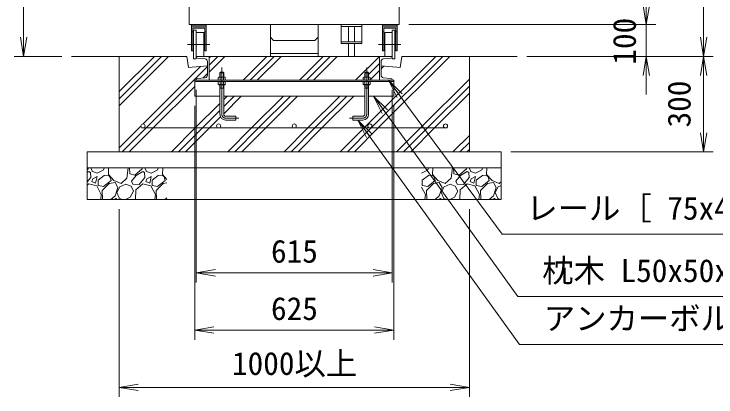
# Model space of a CAD drawing. Units: millimetres, scale not verified. Extents: x -6300 to 6300, y -4455 to 4455.
# Drawn here: x 2836 to 5040, y -1431 to -228 of the extents above; entities that cross this region are included whole.
import ezdxf
from ezdxf.enums import TextEntityAlignment as Align

# ---------------------------------------------------------------- set-up
doc = ezdxf.new("R2010")
doc.units = ezdxf.units.MM
doc.header["$LTSCALE"] = 30
doc.linetypes.add('USER1', pattern=[50.8, 31.75, -6.35, 6.35, -6.35])
for name, color, linetype, lineweight in [('0-0_D-STR-DIM', 7, 'Continuous', 9), ('0-1_0', 7, 'Continuous', 9), ('0-2_D-STR1', 1, 'Continuous', 18), ('0-3_D-BMK', 2, 'USER1', 13), ('0-4_D-STR3', 3, 'Continuous', 13), ('0-6_D-STR5', 3, 'Continuous', 18), ('0-7_D-STR-TXT', 7, 'Continuous', 9), ('0-8_D-STR4', 7, 'Continuous', 9), ('0-9_D-DCR-HCH', 7, 'Continuous', 9)]:
    doc.layers.add(name, color=color, linetype=linetype, lineweight=lineweight)
doc.styles.add('ＭＳ ゴシック', font='')
doc.styles.get('ＭＳ ゴシック').set_extended_font_data('MS Gothic')

# ---------------------------------------------------------------- blocks, each defined once
blk = doc.blocks.new('_Open')
at = {"layer": '0-1_0'}
blk.add_line((-30, 5), (0, 0), dxfattribs=at)
blk.add_lwpolyline([(-30, -5), (0, 0), (-30, 0)], dxfattribs=at)

msp = doc.modelspace()

# ---------------------------------------------------------------- linework, layer by layer
at = {"layer": '0-0_D-STR-DIM'}
for p, q in [((5001, 1079.07), (5001, -300.92)), ((2865.6, -300.92), (2865.6, 529.08)), ((4075.6, -260.92), (4851, -260.92)), ((4075.6, -260.92), (4851, -260.92)), ((4821, -260.92), (4821, -360.92)), ((2985.6, -360.92), (2835.6, -360.92)), ((4445.6, -360.92), (4851, -360.92)), ((4445.6, -360.92), (5031, -360.92)), ((4445.6, -360.92), (5031, -360.92)), ((4821, -420.92), (4821, -480.92)), ((5001, -420.92), (5001, -600.92)), ((3408.1, -465.92), (3408.1, -1070.92)), ((4023.1, -465.92), (4023.1, -1070.92)), ((3403.1, -515.92), (3403.1, -1250.92)), ((4028.1, -515.92), (4028.1, -1250.92)), ((4395.6, -660.92), (5031, -660.92)), ((3165.6, -840.92), (3165.6, -1430.92)), ((4265.6, -840.92), (4265.6, -1430.92)), ((3468.1, -1040.92), (3963.1, -1040.92)), ((3463.1, -1220.92), (3968.1, -1220.92)), ((3225.6, -1400.92), (4205.6, -1400.92))]:
    msp.add_line(p, q, dxfattribs=at)
at = {"layer": '0-2_D-STR1'}
for p, q in [((3385.6, -200.92), (3385.6, -260.92)), ((4045.6, -200.92), (4045.6, -260.92)), ((3385.6, -260.92), (4045.6, -260.92))]:
    msp.add_line(p, q, dxfattribs=at)
at = {"layer": '0-2_D-STR1', "color": 3}
for p, q in [((3408.1, -362.73), (3408.1, -360.92)), ((3435.79, -368.82), (3411.75, -366.71)), ((3983.1, -435.92), (3983.1, -360.92)), ((3983.1, -360.92), (4023.1, -360.92)), ((3995.4, -368.82), (4019.44, -366.71)), ((4023.1, -362.73), (4023.1, -360.92)), ((3988.1, -420.06), (3988.1, -376.79)), ((3403.1, -485.92), (3403.1, -435.92)), ((3408.1, -435.92), (3408.1, -434.12)), ((3982.6, -435.92), (4022.6, -435.92)), ((3995.4, -428.03), (4019.44, -430.14)), ((4023.1, -435.92), (4023.1, -434.12)), ((4028.1, -485.92), (4028.1, -435.92))]:
    msp.add_line(p, q, dxfattribs=at)
for centre, radius, start, end in [((3412.1, -362.73), 4, 180, 265), ((3435.1, -376.79), 8, 0, 85), ((3996.1, -376.79), 8, 95, 180), ((4019.1, -362.73), 4, 275, 0), ((3412.1, -434.12), 4, 95, 180), ((3996.1, -420.06), 8, 180, 265), ((4019.1, -434.12), 4, 0, 85)]:
    msp.add_arc(centre, radius, start, end, dxfattribs=at)
at = {"layer": '0-3_D-BMK'}
for p, q in [((3450.51, -323.42), (3380.68, -323.42)), ((3380.68, -323.42), (3450.51, -323.42)), ((3980.68, -323.42), (4050.51, -323.42)), ((4050.51, -323.42), (3980.68, -323.42)), ((3488.1, -395.92), (3488.1, -542.92)), ((3943.1, -395.92), (3943.1, -542.92))]:
    msp.add_line(p, q, dxfattribs=at)
for points in [[(3532.1, -554.92), (3542.1, -554.92), (3500.1, -554.92)], [(3899.1, -554.92), (3889.1, -554.92), (3931.1, -554.92)]]:
    msp.add_lwpolyline(points, dxfattribs=at)
for centre, start, end in [((3500.1, -542.92), 180, 270), ((3931.1, -542.92), 270, 0)]:
    msp.add_arc(centre, 12, start, end, dxfattribs=at)
at = {"layer": '0-4_D-STR3'}
for p, q in [((3392.6, -260.92), (3392.6, -263.92)), ((3438.6, -260.92), (3392.6, -260.92)), ((3438.6, -262.42), (3392.6, -262.42)), ((3392.6, -263.92), (3392.6, -268.42)), ((3438.6, -260.92), (3438.6, -263.92)), ((3438.6, -263.92), (3438.6, -268.42)), ((3640.6, -260.92), (3640.6, -300.92)), ((3790.6, -260.92), (3640.6, -260.92)), ((3790.6, -260.92), (3790.6, -300.92)), ((3863.1, -260.92), (3863.1, -266.92)), ((3863.1, -260.92), (3863.1, -320.92)), ((3928.1, -260.92), (3928.1, -320.92)), ((3992.6, -260.92), (3992.6, -263.92)), ((3992.6, -260.92), (4038.6, -260.92)), ((3992.6, -262.42), (4038.6, -262.42)), ((3992.6, -263.92), (3992.6, -268.42)), ((4038.6, -260.92), (4038.6, -263.92)), ((4038.6, -263.92), (4038.6, -268.42)), ((3392.6, -283.42), (3396.6, -283.42)), ((3396.6, -343.42), (3396.6, -272.42)), ((3434.6, -272.42), (3396.6, -272.42)), ((3399.6, -278.42), (3399.6, -368.42)), ((3407.6, -278.42), (3399.6, -278.42)), ((3407.6, -278.42), (3407.6, -368.42)), ((3431.6, -285.92), (3407.6, -285.92)), ((3431.6, -285.92), (3431.6, -360.92)), ((3431.6, -285.92), (3431.6, -360.92)), ((3434.6, -343.42), (3434.6, -272.42)), ((3438.6, -283.42), (3434.6, -283.42)), ((3438.6, -268.42), (3438.6, -343.42)), ((3886.1, -266.92), (3886.1, -314.92)), ((3905.1, -266.92), (3905.1, -314.92)), ((3992.6, -268.42), (3992.6, -343.42)), ((3992.6, -283.42), (3996.6, -283.42)), ((3996.6, -272.42), (4034.6, -272.42)), ((3996.6, -343.42), (3996.6, -272.42)), ((3999.6, -285.92), (3999.6, -360.92)), ((3999.6, -285.92), (3999.6, -360.92)), ((3999.6, -285.92), (4023.6, -285.92)), ((4023.6, -278.42), (4023.6, -368.42)), ((4023.6, -278.42), (4031.6, -278.42)), ((4031.6, -278.42), (4031.6, -368.42)), ((4034.6, -343.42), (4034.6, -272.42)), ((4038.6, -283.42), (4034.6, -283.42)), ((3640.6, -300.92), (3650.6, -310.92)), ((3640.6, -300.92), (3640.6, -360.92)), ((3790.6, -300.92), (3780.6, -310.92)), ((3790.6, -360.92), (3790.6, -300.92)), ((3650.6, -310.92), (3780.6, -310.92)), ((3863.1, -314.92), (3863.1, -320.92)), ((3886.1, -320.92), (3886.1, -360.92)), ((3905.1, -320.92), (3905.1, -360.92)), ((3392.6, -343.42), (3396.6, -343.42)), ((3396.6, -343.42), (3392.6, -343.42)), ((3438.6, -343.42), (3434.6, -343.42)), ((3790.6, -351.92), (3640.6, -351.92)), ((3992.6, -343.42), (3996.6, -343.42)), ((4038.6, -343.42), (4034.6, -343.42)), ((4034.6, -343.42), (4038.6, -343.42)), ((3407.6, -368.42), (3399.6, -368.42)), ((3431.6, -360.92), (3407.6, -360.92)), ((3790.6, -360.92), (3640.6, -360.92)), ((3999.6, -360.92), (4023.6, -360.92)), ((4023.6, -368.42), (4031.6, -368.42)), ((3482.1, -412.92), (3484.1, -410.92)), ((3482.1, -412.92), (3482.1, -425.92)), ((3483.1, -425.92), (3483.1, -411.92)), ((3492.1, -410.92), (3484.1, -410.92)), ((3493.1, -425.92), (3493.1, -411.92)), ((3494.1, -412.92), (3494.1, -425.92)), ((3937.1, -412.92), (3937.1, -425.92)), ((3938.1, -425.92), (3938.1, -411.92)), ((3939.1, -410.92), (3947.1, -410.92)), ((3947.1, -410.92), (3939.1, -410.92)), ((3949.1, -412.92), (3947.1, -410.92)), ((3948.1, -425.92), (3948.1, -411.92)), ((3949.1, -412.92), (3949.1, -425.92)), ((3477.13, -427.06), (3479.1, -425.92)), ((3477.13, -435.92), (3477.13, -427.06)), ((3499.07, -435.92), (3477.13, -435.92)), ((3477.13, -439.92), (3499.07, -439.92)), ((3477.13, -439.92), (3477.13, -448.79)), ((3497.1, -425.92), (3479.1, -425.92)), ((3482.61, -435.92), (3482.61, -427.06)), ((3482.61, -439.92), (3482.61, -448.79)), ((3493.58, -435.92), (3493.58, -427.06)), ((3493.58, -439.92), (3493.58, -448.79)), ((3499.07, -427.06), (3497.1, -425.92)), ((3499.07, -435.92), (3499.07, -427.06)), ((3499.07, -439.92), (3499.07, -448.79)), ((3932.13, -427.06), (3934.1, -425.92)), ((3932.13, -427.06), (3934.1, -425.92)), ((3932.13, -435.92), (3932.13, -427.06)), ((3932.13, -435.92), (3932.13, -427.06)), ((3932.13, -435.92), (3954.07, -435.92)), ((3932.13, -439.92), (3932.13, -448.79)), ((3954.07, -439.92), (3932.13, -439.92)), ((3932.13, -439.92), (3932.13, -448.79)), ((3952.1, -425.92), (3934.1, -425.92)), ((3934.1, -425.92), (3952.1, -425.92)), ((3937.61, -435.92), (3937.61, -427.06)), ((3937.61, -435.92), (3937.61, -427.06)), ((3937.61, -439.92), (3937.61, -448.79)), ((3937.61, -439.92), (3937.61, -448.79)), ((3948.58, -435.92), (3948.58, -427.06)), ((3948.58, -435.92), (3948.58, -427.06)), ((3948.58, -439.92), (3948.58, -448.79)), ((3948.58, -439.92), (3948.58, -448.79)), ((3954.07, -427.06), (3952.1, -425.92)), ((3954.07, -427.06), (3952.1, -425.92)), ((3954.07, -435.92), (3954.07, -427.06)), ((3954.07, -435.92), (3954.07, -427.06)), ((3954.07, -439.92), (3954.07, -448.79)), ((3954.07, -439.92), (3954.07, -448.79)), ((3477.13, -448.79), (3479.1, -449.92)), ((3479.1, -449.92), (3497.1, -449.92)), ((3482.1, -449.92), (3482.1, -542.92)), ((3494.1, -460.92), (3482.1, -460.92)), ((3483.1, -460.92), (3482.1, -462.66)), ((3483.1, -460.92), (3483.1, -449.92)), ((3493.1, -460.92), (3493.1, -449.92)), ((3493.1, -460.92), (3494.1, -462.66)), ((3494.1, -449.92), (3494.1, -542.92)), ((3499.07, -448.79), (3497.1, -449.92)), ((3932.13, -448.79), (3934.1, -449.92)), ((3932.13, -448.79), (3934.1, -449.92)), ((3934.1, -449.92), (3952.1, -449.92)), ((3952.1, -449.92), (3934.1, -449.92)), ((3937.1, -449.92), (3937.1, -542.92)), ((3949.1, -460.92), (3937.1, -460.92)), ((3938.1, -460.92), (3937.1, -462.66)), ((3938.1, -460.92), (3938.1, -449.92)), ((3948.1, -460.92), (3948.1, -449.92)), ((3948.1, -460.92), (3949.1, -462.66)), ((3949.1, -449.92), (3949.1, -542.92)), ((3954.07, -448.79), (3952.1, -449.92)), ((3954.07, -448.79), (3952.1, -449.92)), ((3235.6, -585.92), (4195.6, -585.92))]:
    msp.add_line(p, q, dxfattribs=at)
for points in [[(3863.1, -260.92), (3928.1, -260.92), (3928.1, -266.92), (3863.1, -266.92)], [(3438.6, -268.42), (3392.6, -268.42), (3392.6, -343.42)], [(3992.6, -268.42), (4038.6, -268.42), (4038.6, -343.42)], [(3863.1, -314.92), (3928.1, -314.92), (3928.1, -320.92), (3863.1, -320.92)], [(3499.07, -435.92), (3499.07, -427.06), (3497.1, -425.92), (3494.1, -425.92), (3494.1, -412.92), (3492.1, -410.92), (3484.1, -410.92), (3482.1, -412.92), (3482.1, -425.92), (3479.1, -425.92), (3477.13, -427.06), (3477.13, -435.92)], [(3482.1, -412.92), (3494.1, -412.92), (3492.1, -410.92)], [(3954.07, -435.92), (3954.07, -427.06), (3952.1, -425.92), (3949.1, -425.92), (3949.1, -412.92), (3947.1, -410.92), (3939.1, -410.92), (3937.1, -412.92), (3937.1, -425.92), (3934.1, -425.92), (3932.13, -427.06), (3932.13, -435.92)], [(3949.1, -412.92), (3937.1, -412.92), (3939.1, -410.92)], [(3500.1, -560.92), (3532.1, -560.92), (3532.1, -548.92), (3500.1, -548.92)], [(3931.1, -560.92), (3899.1, -560.92), (3899.1, -548.92), (3931.1, -548.92)]]:
    msp.add_lwpolyline(points, dxfattribs=at)
for centre in [(3240.6, -579.42), (3478.1, -579.42), (3715.6, -579.42), (3953.1, -579.42), (4190.6, -579.42)]:
    msp.add_circle(centre, 6.5, dxfattribs=at)
for centre, radius, start, end in [((3479.87, -431.07), 4.86, 55.61587, 124.38413), ((3488.1, -444.36), 18.15, 72.41211, 107.58789), ((3496.32, -431.07), 4.86, 55.61587, 124.38413), ((3934.87, -431.07), 4.86, 55.61587, 124.38413), ((3934.87, -431.07), 4.86, 55.61587, 124.38413), ((3943.1, -444.36), 18.15, 72.41211, 107.58789), ((3943.1, -444.36), 18.15, 72.41211, 107.58789), ((3951.32, -431.07), 4.86, 55.61587, 124.38413), ((3951.32, -431.07), 4.86, 55.61587, 124.38413), ((3479.87, -444.78), 4.86, 235.61587, 304.38413), ((3488.1, -431.48), 18.15, 252.41211, 287.58789), ((3496.32, -444.78), 4.86, 235.61587, 304.38413), ((3934.87, -444.78), 4.86, 235.61587, 304.38413), ((3934.87, -444.78), 4.86, 235.61587, 304.38413), ((3943.1, -431.48), 18.15, 252.41211, 287.58789), ((3943.1, -431.48), 18.15, 252.41211, 287.58789), ((3951.32, -444.78), 4.86, 235.61587, 304.38413), ((3951.32, -444.78), 4.86, 235.61587, 304.38413), ((3500.1, -542.92), 18, 180, 270), ((3500.1, -542.92), 6, 180, 270), ((3931.1, -542.92), 6, 270, 0), ((3931.1, -542.92), 18, 270, 0)]:
    msp.add_arc(centre, radius, start, end, dxfattribs=at)
at = {"layer": '0-6_D-STR5'}
for p, q in [((3448.1, -360.92), (3408.1, -360.92)), ((3448.1, -435.92), (3448.1, -360.92)), ((3443.1, -420.06), (3443.1, -376.79)), ((3403.1, -435.92), (4028.1, -435.92)), ((3403.1, -439.92), (4028.1, -439.92)), ((3448.1, -435.92), (3408.1, -435.92)), ((3435.79, -428.03), (3411.75, -430.14)), ((3403.1, -485.92), (3482.1, -485.92)), ((3494.1, -485.92), (3937.1, -485.92)), ((3949.1, -485.92), (4028.1, -485.92))]:
    msp.add_line(p, q, dxfattribs=at)
msp.add_arc((3435.1, -420.06), 8, 275, 0, dxfattribs=at)
at = {"layer": '0-7_D-STR-TXT'}
for points in [[(5220.82, -919.7), (4368.1, -919.7), (4012.32, -437.53)], [(5415.48, -1115.72), (4418.1, -1115.72), (3966.2, -487.55)], [(5616.13, -1265.72), (4423.14, -1265.72), (3916.79, -562.55)]]:
    msp.add_lwpolyline(points, dxfattribs=at)
at = {"layer": '0-8_D-STR4'}
for p, q in [((3015.6, -360.92), (3378.1, -360.92)), ((3165.6, -660.92), (3165.6, -360.92)), ((3383.1, -395.92), (3378.1, -360.92)), ((3448.1, -360.92), (3983.1, -360.92)), ((4048.1, -395.92), (4053.1, -360.92)), ((4053.1, -360.92), (4415.6, -360.92)), ((4265.6, -660.92), (4265.6, -360.92)), ((3383.1, -395.92), (3443.1, -390.92)), ((4048.1, -395.92), (3988.1, -390.92)), ((3065.6, -660.92), (4365.6, -660.92)), ((3065.6, -810.92), (3065.6, -660.92)), ((4365.6, -810.92), (4365.6, -660.92)), ((3065.6, -710.92), (4365.6, -710.92)), ((3065.6, -810.92), (4365.6, -810.92))]:
    msp.add_line(p, q, dxfattribs=at)
at = {"layer": '0-9_D-DCR-HCH'}
for p, q in [((3165.6, -515.93), (3320.6, -360.92)), ((3165.6, -493.83), (3298.5, -360.92)), ((3165.6, -471.73), (3276.4, -360.92)), ((3448.1, -410.2), (3497.37, -360.92)), ((3448.1, -388.1), (3475.28, -360.92)), ((3448.1, -366.01), (3453.18, -360.92)), ((3554.96, -435.92), (3629.96, -360.92)), ((3577.05, -435.92), (3652.05, -360.92)), ((3599.15, -435.92), (3674.15, -360.92)), ((3731.73, -435.92), (3806.73, -360.92)), ((3753.83, -435.92), (3828.83, -360.92)), ((3775.93, -435.92), (3850.93, -360.92)), ((3908.51, -435.92), (3983.1, -361.34)), ((3241.15, -572.95), (3421.37, -392.73)), ((3949.1, -417.43), (3983.1, -383.43)), ((3988.1, -400.53), (3996.97, -391.66)), ((3429.74, -428.56), (3443.1, -415.2)), ((3954.07, -434.56), (3983.1, -405.53)), ((3930.61, -435.92), (3932.13, -434.4)), ((3494.1, -540.98), (3549.15, -485.92)), ((3494.1, -518.88), (3527.05, -485.92)), ((3494.1, -496.78), (3504.96, -485.92)), ((3165.6, -648.51), (3234.14, -579.96)), ((4213.84, -660.92), (4265.6, -609.17)), ((4235.94, -660.92), (4265.6, -631.26)), ((4258.03, -660.92), (4265.6, -653.36)), ((3068.14, -714.7), (3065.6, -716.86)), ((3070.68, -722.33), (3065.6, -725.38)), ((3069.32, -710.92), (3068.14, -714.7)), ((3075.77, -725.73), (3070.68, -722.33)), ((3075.77, -725.73), (3076.62, -741.85)), ((3080.87, -720.63), (3076.98, -710.92)), ((3080.02, -721.48), (3096.99, -728.27)), ((3096.99, -728.27), (3115.66, -718.09)), ((3115.66, -718.09), (3119.56, -710.92)), ((3132.76, -710.92), (3131.78, -732.51)), ((3190.33, -743.55), (3194.51, -710.92)), ((3198.81, -729.97), (3197.81, -710.92)), ((3237.84, -714.7), (3214.93, -734.21)), ((3240.39, -722.33), (3219.18, -735.06)), ((3239.02, -710.92), (3237.84, -714.7)), ((3245.48, -725.73), (3240.39, -722.33)), ((3245.48, -725.73), (3246.33, -741.85)), ((3250.57, -720.63), (3246.69, -710.92)), ((3249.72, -721.48), (3266.69, -728.27)), ((3266.69, -728.27), (3285.36, -718.09)), ((3285.36, -718.09), (3289.27, -710.92)), ((3302.46, -710.92), (3301.48, -732.51)), ((4115.6, -728.07), (4133.89, -718.09)), ((4133.89, -718.09), (4137.8, -710.92)), ((4150.99, -710.92), (4150.01, -732.51)), ((4208.56, -743.55), (4212.74, -710.92)), ((4217.05, -729.97), (4216.04, -710.92)), ((4256.08, -714.7), (4233.17, -734.21)), ((4258.62, -722.33), (4237.41, -735.06)), ((4257.26, -710.92), (4256.08, -714.7)), ((4263.71, -725.73), (4258.62, -722.33)), ((4263.71, -725.73), (4264.56, -741.85)), ((4268.81, -720.63), (4264.92, -710.92)), ((4267.96, -721.48), (4284.93, -728.27)), ((4284.93, -728.27), (4303.6, -718.09)), ((4303.6, -718.09), (4307.5, -710.92)), ((4320.7, -710.92), (4319.72, -732.51)), ((3076.62, -741.85), (3065.6, -754.98)), ((3083.41, -745.24), (3080.02, -753.73)), ((3096.99, -738.45), (3083.41, -745.24)), ((3091.9, -758.82), (3096.99, -738.45)), ((3119.05, -735.06), (3099.53, -749.48)), ((3099.53, -749.48), (3099.53, -766.46)), ((3131.78, -734.21), (3119.05, -735.06)), ((3131.78, -732.51), (3148.75, -751.18)), ((3136.87, -739.3), (3131.78, -734.21)), ((3140.26, -751.18), (3136.87, -739.3)), ((3171.66, -760.52), (3190.33, -743.55)), ((3214.93, -734.21), (3198.81, -729.97)), ((3219.18, -735.06), (3204.75, -752.88)), ((3246.33, -741.85), (3228.51, -763.06)), ((3253.12, -745.24), (3249.72, -753.73)), ((3266.69, -738.45), (3253.12, -745.24)), ((3261.6, -758.82), (3266.69, -738.45)), ((3288.76, -735.06), (3269.24, -749.48)), ((3269.24, -749.48), (3269.24, -766.46)), ((3301.48, -734.21), (3288.76, -735.06)), ((3301.48, -732.51), (3315.6, -748.04)), ((3306.57, -739.3), (3301.48, -734.21)), ((3309.97, -751.18), (3306.57, -739.3)), ((4137.28, -735.06), (4117.77, -749.48)), ((4117.77, -749.48), (4117.77, -766.46)), ((4150.01, -734.21), (4137.28, -735.06)), ((4150.01, -732.51), (4166.98, -751.18)), ((4155.1, -739.3), (4150.01, -734.21)), ((4158.5, -751.18), (4155.1, -739.3)), ((4189.89, -760.52), (4208.56, -743.55)), ((4233.17, -734.21), (4217.05, -729.97)), ((4237.41, -735.06), (4222.98, -752.88)), ((4264.56, -741.85), (4246.74, -763.06)), ((4271.35, -745.24), (4267.96, -753.73)), ((4284.93, -738.45), (4271.35, -745.24)), ((4279.84, -758.82), (4284.93, -738.45)), ((4306.99, -735.06), (4287.47, -749.48)), ((4287.47, -749.48), (4287.47, -766.46)), ((4319.72, -734.21), (4306.99, -735.06)), ((4319.72, -732.51), (4336.69, -751.18)), ((4324.81, -739.3), (4319.72, -734.21)), ((4328.2, -751.18), (4324.81, -739.3)), ((3070.68, -761.36), (3065.6, -765.67)), ((3095.29, -767.3), (3070.68, -761.36)), ((3080.02, -753.73), (3091.9, -758.82)), ((3109.72, -795.31), (3095.29, -767.3)), ((3099.53, -766.46), (3116.5, -769.85)), ((3112.26, -782.58), (3134.32, -760.52)), ((3116.5, -769.85), (3140.26, -751.18)), ((3134.32, -760.52), (3152.99, -757.12)), ((3148.75, -751.18), (3171.66, -760.52)), ((3152.99, -757.12), (3161.48, -772.4)), ((3158.93, -788.52), (3168.26, -770.7)), ((3168.26, -770.7), (3186.93, -762.21)), ((3186.93, -762.21), (3203.05, -768.15)), ((3210.69, -784.27), (3203.05, -768.15)), ((3208.99, -762.21), (3204.75, -752.88)), ((3228.51, -763.06), (3208.99, -762.21)), ((3240.39, -761.36), (3218.33, -780.03)), ((3265, -767.3), (3240.39, -761.36)), ((3249.72, -753.73), (3261.6, -758.82)), ((3279.42, -795.31), (3265, -767.3)), ((3269.24, -766.46), (3286.21, -769.85)), ((3281.97, -782.58), (3304.03, -760.52)), ((3286.21, -769.85), (3309.97, -751.18)), ((3304.03, -760.52), (3315.6, -758.41)), ((4127.95, -795.31), (4115.6, -771.32)), ((4117.77, -766.46), (4134.74, -769.85)), ((4130.5, -782.58), (4152.56, -760.52)), ((4134.74, -769.85), (4158.5, -751.18)), ((4152.56, -760.52), (4171.22, -757.12)), ((4166.98, -751.18), (4189.89, -760.52)), ((4171.22, -757.12), (4179.71, -772.4)), ((4177.16, -788.52), (4186.5, -770.7)), ((4186.5, -770.7), (4205.17, -762.21)), ((4205.17, -762.21), (4221.29, -768.15)), ((4228.92, -784.27), (4221.29, -768.15)), ((4227.23, -762.21), (4222.98, -752.88)), ((4246.74, -763.06), (4227.23, -762.21)), ((4258.62, -761.36), (4236.56, -780.03)), ((4283.23, -767.3), (4258.62, -761.36)), ((4267.96, -753.73), (4279.84, -758.82)), ((4297.66, -795.31), (4283.23, -767.3)), ((4287.47, -766.46), (4304.44, -769.85)), ((4300.2, -782.58), (4322.26, -760.52)), ((4304.44, -769.85), (4328.2, -751.18)), ((4322.26, -760.52), (4340.93, -757.12)), ((4336.69, -751.18), (4359.6, -760.52)), ((4340.93, -757.12), (4349.42, -772.4)), ((4346.87, -788.52), (4356.2, -770.7)), ((4356.2, -770.7), (4365.6, -766.43)), ((4359.6, -760.52), (4365.6, -755.06)), ((3113.75, -810.92), (3112.26, -782.58)), ((3161.48, -772.4), (3152.99, -799.55)), ((3165.72, -805.49), (3158.93, -788.52)), ((3200.51, -802.94), (3210.69, -784.27)), ((3218.33, -780.03), (3216.92, -810.92)), ((3283.46, -810.92), (3281.97, -782.58)), ((4131.99, -810.92), (4130.5, -782.58)), ((4179.71, -772.4), (4171.22, -799.55)), ((4183.95, -805.49), (4177.16, -788.52)), ((4218.74, -802.94), (4228.92, -784.27)), ((4236.56, -780.03), (4235.16, -810.92)), ((4301.69, -810.92), (4300.2, -782.58)), ((4349.42, -772.4), (4340.93, -799.55)), ((4353.66, -805.49), (4346.87, -788.52)), ((3107.71, -810.92), (3109.72, -795.31)), ((3152.99, -799.55), (3139.64, -810.92)), ((3155.54, -807.18), (3149.3, -810.92)), ((3160.63, -810.58), (3155.54, -807.18)), ((3160.63, -810.58), (3160.65, -810.92)), ((3164.87, -806.34), (3176.34, -810.92)), ((3185.88, -810.92), (3200.51, -802.94)), ((3277.42, -810.92), (3279.42, -795.31)), ((3315.6, -805.6), (3309.34, -810.92)), ((4125.95, -810.92), (4127.95, -795.31)), ((4171.22, -799.55), (4157.87, -810.92)), ((4173.77, -807.18), (4167.54, -810.92)), ((4178.86, -810.58), (4173.77, -807.18)), ((4178.86, -810.58), (4178.88, -810.92)), ((4183.1, -806.34), (4194.57, -810.92)), ((4204.11, -810.92), (4218.74, -802.94)), ((4295.65, -810.92), (4297.66, -795.31)), ((4340.93, -799.55), (4327.58, -810.92)), ((4343.48, -807.18), (4337.24, -810.92)), ((4348.57, -810.58), (4343.48, -807.18)), ((4348.57, -810.58), (4348.59, -810.92)), ((4352.81, -806.34), (4364.28, -810.92))]:
    msp.add_line(p, q, dxfattribs=at)
for points in [[(3860.29, -660.92), (3935.29, -585.92), (4160.29, -360.92)], [(3882.38, -660.92), (3957.38, -585.92), (4182.38, -360.92)], [(3904.48, -660.92), (3979.48, -585.92), (4204.48, -360.92)], [(3175.28, -660.92), (3250.28, -585.92), (3443.1, -393.1)], [(4037.06, -660.92), (4112.06, -585.92), (4265.6, -432.39)], [(3197.37, -660.92), (3272.37, -585.92), (3403.1, -455.2)], [(4059.16, -660.92), (4134.16, -585.92), (4265.6, -454.49)], [(4081.26, -660.92), (4156.26, -585.92), (4265.6, -476.59)], [(3506.73, -660.92), (3581.73, -585.92), (3681.73, -485.92)], [(3528.83, -660.92), (3603.83, -585.92), (3703.83, -485.92)], [(3550.93, -660.92), (3625.93, -585.92), (3725.93, -485.92)], [(3683.51, -660.92), (3758.51, -585.92), (3858.51, -485.92)], [(3705.61, -660.92), (3780.61, -585.92), (3880.61, -485.92)], [(3727.7, -660.92), (3802.7, -585.92), (3902.7, -485.92)], [(3329.96, -660.92), (3404.96, -585.92), (3482.1, -508.78)], [(3352.05, -660.92), (3427.05, -585.92), (3482.1, -530.88)], [(3374.15, -660.92), (3449.15, -585.92), (3484.08, -551)]]:
    msp.add_lwpolyline(points, dxfattribs=at)

# ---------------------------------------------------------------- block references
at = {"layer": '0-0_D-STR-DIM', "xscale": 2, "yscale": 2}
for p, rotation in [((4821, -260.92), 270), ((4821, -260.92), 270), ((2865.6, -360.92), 270), ((5001, -360.92), 270), ((4821, -360.92), 90), ((5001, -360.92), 90), ((5001, -660.92), 270), ((3408.1, -1040.92), 180), ((3403.1, -1220.92), 180), ((3165.6, -1400.92), 180)]:
    msp.add_blockref('_Open', p, dxfattribs=dict(at, rotation=rotation))
for p in [(4023.1, -1040.92), (4028.1, -1220.92), (4265.6, -1400.92)]:
    msp.add_blockref('_Open', p, dxfattribs=at)
at = {"layer": '0-7_D-STR-TXT', "xscale": 2, "yscale": 2}
for p, rotation in [((4011.13, -435.92), 126.42262), ((3965.03, -485.92), 125.73075), ((3915.63, -560.92), 125.75752)]:
    msp.add_blockref('_Open', p, dxfattribs=dict(at, rotation=rotation))

# ---------------------------------------------------------------- texts
at = {"layer": '0-0_D-STR-DIM', "style": 'ＭＳ ゴシック'}
for s, p in [('100', (4810.11, -386.9)), ('300', (4981.93, -584.24))]:
    msp.add_text(s, height=72.14, rotation=90, dxfattribs=at).set_placement(p, align=Align.BOTTOM_LEFT)
for s, p in [('615', (3642.7, -1030.8)), ('625', (3642.7, -1210.8)), ('1000以上', (3520.07, -1383.39))]:
    msp.add_text(s, height=72.14, dxfattribs=at).set_placement(p, align=Align.BOTTOM_LEFT)
at = {"layer": '0-7_D-STR-TXT', "style": 'ＭＳ ゴシック'}
for s, p in [('レール［ 75x40x5', (4444.48, -895.68)), ('枕木 L50x50x4 @1000', (4494.48, -1091.7)), ('アンカーボルト M12x150L', (4499.53, -1241.7))]:
    msp.add_text(s, height=72.14, dxfattribs=at).set_placement(p, align=Align.BOTTOM_LEFT)

doc.saveas('drawing.dxf')
